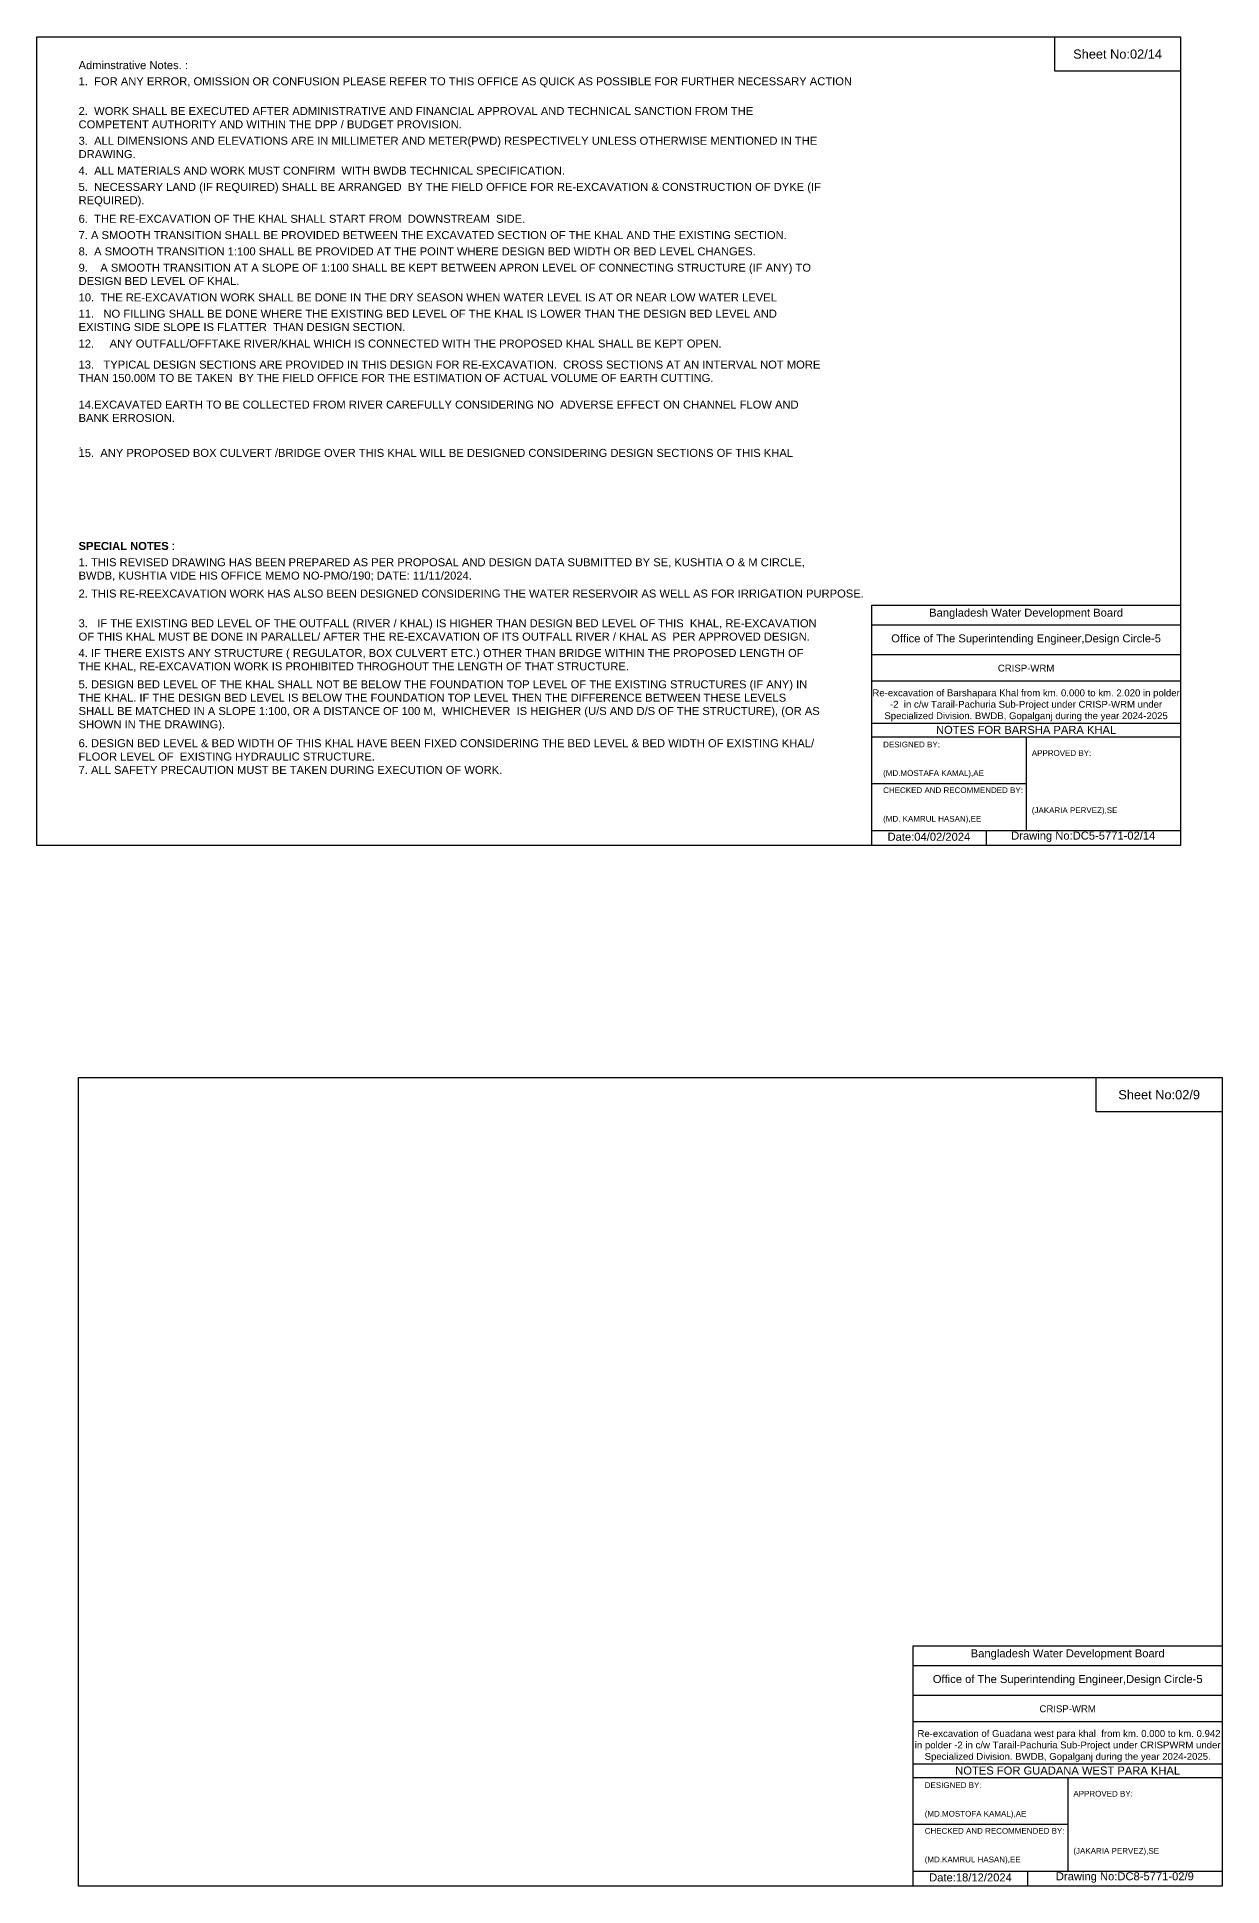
# Model space of a CAD drawing. Header units: inches. Extents: x 91000 to 248000, y -12937 to 0.
# Drawn here: x 110000 to 118291, y -12937 to 0 of the extents above; entities that cross this region are included whole.
import ezdxf

# ---------------------------------------------------------------- set-up
doc = ezdxf.new("R2010")
doc.units = ezdxf.units.IN
doc.header["$LTSCALE"] = 7
doc.header["$MEASUREMENT"] = 0
doc.styles.get("Standard").update_dxf_attribs({"font": 'arial.ttf'})

msp = doc.modelspace()

# ---------------------------------------------------------------- linework, layer by layer
for points in [[(110000, 0), (118000, 0), (118000, -5656), (110000, -5656)], [(117120, 0), (118000, 0), (118000, -240), (117120, -240)], [(110291, -7281), (118291, -7281), (118291, -12937), (110291, -12937)], [(117411, -7281), (118291, -7281), (118291, -7521), (117411, -7521)]]:
    msp.add_lwpolyline(points, close=True)
for points in [[(115840, -5656), (115840, -3976), (118000, -3976)], [(115840, -4112), (118000, -4112)], [(115840, -4320), (118000, -4320)], [(115840, -4504), (118000, -4504)], [(115840, -4800), (118000, -4800)], [(115840, -4896), (118000, -4896)], [(116920, -4896), (116920, -5552)], [(115840, -5224), (116920, -5224)], [(115840, -5552), (118000, -5552)], [(116640, -5552), (116640, -5656)], [(116131, -12937), (116131, -11257), (118291, -11257)], [(116131, -11393), (118291, -11393)], [(116131, -11601), (118291, -11601)], [(116131, -11785), (118291, -11785)], [(116131, -12081), (118291, -12081)], [(116131, -12177), (118291, -12177)], [(117211, -12177), (117211, -12833)], [(116131, -12505), (117211, -12505)], [(116131, -12833), (118291, -12833)], [(116931, -12833), (116931, -12937)]]:
    msp.add_lwpolyline(points)

# ---------------------------------------------------------------- texts
at = {"attachment_point": 5}
for s, insert, char_height in [('Sheet No:02/14', (117560, -120), 64), ('Bangladesh Water Development Board', (116920, -4036), 56), ('Office of The Superintending Engineer,Design Circle-5', (116920, -4216), 56), ('Sheet No:02/9', (117851, -7401), 64), ('Bangladesh Water Development Board', (117211, -11317), 56), ('Office of The Superintending Engineer,Design Circle-5', (117211, -11497), 56)]:
    msp.add_mtext(s, dxfattribs=dict(at, insert=insert, char_height=char_height))
for s, insert, char_height, width, attachment_point in [('Adminstrative Notes. :', (110291, -169), 56, 5200, 1), ('1.  FOR ANY ERROR, OMISSION OR CONFUSION PLEASE REFER TO THIS OFFICE AS QUICK AS POSSIBLE FOR FURTHER NECESSARY ACTION', (110291, -282), 56, 5200, 1), ('2.  WORK SHALL BE EXECUTED AFTER ADMINISTRATIVE AND FINANCIAL APPROVAL AND TECHNICAL SANCTION FROM THE COMPETENT AUTHORITY AND WITHIN THE DPP / BUDGET PROVISION. ', (110291, -490), 56, 5200, 1), ('3.  ALL DIMENSIONS AND ELEVATIONS ARE IN MILLIMETER AND METER(PWD) RESPECTIVELY UNLESS OTHERWISE MENTIONED IN THE DRAWING.', (110291, -698), 56, 5200, 1), ('4.  ALL MATERIALS AND WORK MUST CONFIRM  WITH BWDB TECHNICAL SPECIFICATION.', (110291, -907), 56, 5200, 1), ('5.  NECESSARY LAND (IF REQUIRED) SHALL BE ARRANGED  BY THE FIELD OFFICE FOR RE-EXCAVATION & CONSTRUCTION OF DYKE (IF REQUIRED).', (110291, -1021), 56, 5200, 1), ('6.  THE RE-EXCAVATION OF THE KHAL SHALL START FROM  DOWNSTREAM  SIDE.', (110291, -1244), 56, 5200, 1), ('7. A SMOOTH TRANSITION SHALL BE PROVIDED BETWEEN THE EXCAVATED SECTION OF THE KHAL AND THE EXISTING SECTION.', (110291, -1358), 56, 5200, 1), ('8.  A SMOOTH TRANSITION 1:100 SHALL BE PROVIDED AT THE POINT WHERE DESIGN BED WIDTH OR BED LEVEL CHANGES.', (110291, -1472), 56, 5200, 1), ('9.    A SMOOTH TRANSITION AT A SLOPE OF 1:100 SHALL BE KEPT BETWEEN APRON LEVEL OF CONNECTING STRUCTURE (IF ANY) TO DESIGN BED LEVEL OF KHAL.', (110291, -1586), 56, 5200, 1), ('10.  THE RE-EXCAVATION WORK SHALL BE DONE IN THE DRY SEASON WHEN WATER LEVEL IS AT OR NEAR LOW WATER LEVEL', (110291, -1794), 56, 5200, 1), ('11.   NO FILLING SHALL BE DONE WHERE THE EXISTING BED LEVEL OF THE KHAL IS LOWER THAN THE DESIGN BED LEVEL AND EXISTING SIDE SLOPE IS FLATTER  THAN DESIGN SECTION.', (110291, -1908), 56, 5200, 1), ('12.     ANY OUTFALL/OFFTAKE RIVER/KHAL WHICH IS CONNECTED WITH THE PROPOSED KHAL SHALL BE KEPT OPEN.', (110291, -2117), 56, 5200, 1), ('13.   TYPICAL DESIGN SECTIONS ARE PROVIDED IN THIS DESIGN FOR RE-EXCAVATION.  CROSS SECTIONS AT AN INTERVAL NOT MORE THAN 150.00M TO BE TAKEN  BY THE FIELD OFFICE FOR THE ESTIMATION OF ACTUAL VOLUME OF EARTH CUTTING. ^J^J14.EXCAVATED EARTH TO BE COLLECTED FROM RIVER CAREFULLY CONSIDERING NO  ADVERSE EFFECT ON CHANNEL FLOW AND BANK ERROSION.^J^J.', (110291, -2264), 56, 5200, 1), ('15.  ANY PROPOSED BOX CULVERT /BRIDGE OVER THIS KHAL WILL BE DESIGNED CONSIDERING DESIGN SECTIONS OF THIS KHAL', (110291, -2882), 56, 5200, 1), ('{\\fArial|b1|i0|c0|p34;SPECIAL NOTES} :', (110291, -3533), 56, 5200, 1), ('1. THIS REVISED DRAWING HAS BEEN PREPARED AS PER PROPOSAL AND DESIGN DATA SUBMITTED BY SE, KUSHTIA O & M CIRCLE, BWDB, KUSHTIA VIDE HIS OFFICE MEMO NO-PMO/190; DATE: 11/11/2024. ', (110291, -3647), 56, 5200, 1), ('2. THIS RE-REEXCAVATION WORK HAS ALSO BEEN DESIGNED CONSIDERING THE WATER RESERVOIR AS WELL AS FOR IRRIGATION PURPOSE.  ', (110291, -3866), 56, 5200, 1), ('3.   IF THE EXISTING BED LEVEL OF THE OUTFALL (RIVER / KHAL) IS HIGHER THAN DESIGN BED LEVEL OF THIS  KHAL, RE-EXCAVATION OF THIS KHAL MUST BE DONE IN PARALLEL/ AFTER THE RE-EXCAVATION OF ITS OUTFALL RIVER / KHAL AS  PER APPROVED DESIGN.^J', (110291, -4074), 56, 5200, 1), ('4. IF THERE EXISTS ANY STRUCTURE ( REGULATOR, BOX CULVERT ETC.) OTHER THAN BRIDGE WITHIN THE PROPOSED LENGTH OF THE KHAL, RE-EXCAVATION WORK IS PROHIBITED THROGHOUT THE LENGTH OF THAT STRUCTURE.', (110291, -4282), 56, 5200, 1), ('CRISP-WRM', (116920, -4416), 48, 2240, 5), ('5. DESIGN BED LEVEL OF THE KHAL SHALL NOT BE BELOW THE FOUNDATION TOP LEVEL OF THE EXISTING STRUCTURES (IF ANY) IN THE KHAL. IF THE DESIGN BED LEVEL IS BELOW THE FOUNDATION TOP LEVEL THEN THE DIFFERENCE BETWEEN THESE LEVELS SHALL BE MATCHED IN A SLOPE 1:100, OR A DISTANCE OF 100 M,  WHICHEVER  IS HEIGHER (U/S AND D/S OF THE STRUCTURE), (OR AS SHOWN IN THE DRAWING).^J', (110291, -4501), 56, 5200, 1), ('Re-excavation of Barshapara Khal from km. 0.000 to km. 2.020 in polder -2  in c/w Tarail-Pachuria Sub-Project under CRISP-WRM under Specialized Division. BWDB, Gopalganj during the year 2024-2025', (116920, -4676), 48, 2160, 5), ('6. DESIGN BED LEVEL & BED WIDTH OF THIS KHAL HAVE BEEN FIXED CONSIDERING THE BED LEVEL & BED WIDTH OF EXISTING KHAL/ FLOOR LEVEL OF  EXISTING HYDRAULIC STRUCTURE.\\P7. ALL SAFETY PRECAUTION MUST BE TAKEN DURING EXECUTION OF WORK.', (110291, -4913), 56, 5200, 1), ('NOTES FOR BARSHA PARA KHAL', (116920, -4848), 56, 2240, 5), ('DESIGNED BY:^J^J^J(MD.MOSTAFA KAMAL),AE', (115920, -5056), 40, 1120, 4), ('APPROVED BY:^J^J^J^J^J^J(JAKARIA PERVEZ),SE', (116960, -5216), 40, 1120, 4), ('CHECKED AND RECOMMENDED BY:^J^J^J(MD. KAMRUL HASAN),EE', (115920, -5376), 40, 1120, 4), ('Drawing No:DC5-5771-02/14', (117320, -5596), 56, 1760, 5), ('Date:04/02/2024', (116240, -5596), 56, 1120, 5), ('CRISP-WRM', (117211, -11697), 48, 2240, 5), (' Re-excavation of Guadana west para khal  from km. 0.000 to km. 0.942 in polder -2 in c/w Tarail-Pachuria Sub-Project under CRISPWRM under Specialized Division. BWDB, Gopalganj during the year 2024-2025.', (117211, -11957), 48, 2160, 5), ('NOTES FOR GUADANA WEST PARA KHAL', (117211, -12129), 56, 2240, 5), ('DESIGNED BY:^J^J^J(MD.MOSTOFA KAMAL),AE', (116211, -12337), 40, 1120, 4), ('APPROVED BY:^J^J^J^J^J^J(JAKARIA PERVEZ),SE', (117251, -12497), 40, 1120, 4), ('CHECKED AND RECOMMENDED BY:^J^J^J(MD.KAMRUL HASAN),EE', (116211, -12657), 40, 1120, 4), ('Date:18/12/2024', (116531, -12877), 56, 1120, 5), ('Drawing No:DC8-5771-02/9', (117611, -12877), 56, 1760, 5)]:
    msp.add_mtext(s, dxfattribs=dict(insert=insert, char_height=char_height, width=width, attachment_point=attachment_point))

doc.saveas('drawing.dxf')
